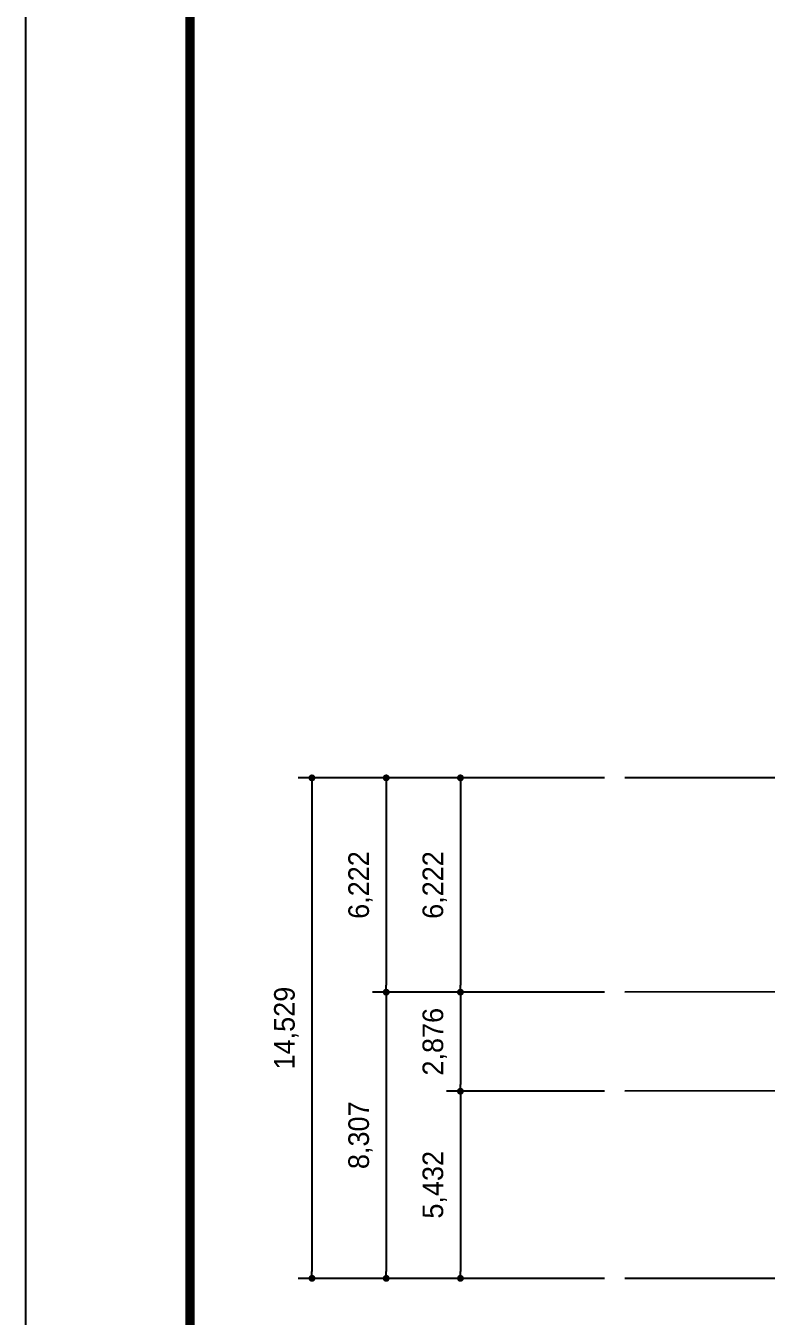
# Model space of a CAD drawing. Header units: millimetres. Extents: x 580267 to 706267, y -57600 to 28800.
# Drawn here: x 580267 to 601778, y -27494 to 9969 of the extents above; entities that cross this region are included whole.
import ezdxf

# ---------------------------------------------------------------- set-up
doc = ezdxf.new("R2010")
doc.units = ezdxf.units.MM
doc.header["$LTSCALE"] = 5
doc.layers.add('중심선', color=1, linetype='Continuous')
doc.layers.add('치수', color=7, linetype='Continuous')
doc.layers.add('타이틀 블록', color=4, linetype='Continuous', lineweight=9)
doc.styles.get("Standard").update_dxf_attribs({"font": 'Gulim.ttf'})
doc.dimstyles.new('ISO-25', dxfattribs={"dimscale": 400, "dimtxt": 1.5, "dimasz": 0.5, "dimexe": 1, "dimexo": 1.5, "dimgap": 1, "dimtad": 1, "dimdec": 0, "dimlunit": 6, "dimtxsty": 'Standard', "dimblk": 'DOT', "dimcen": 0, "dimclrd": 256, "dimclre": 256, "dimclrt": 7, "dimadec": 0, "dimazin": 0, "dimtfac": 1, "dimtdec": 0, "dimtix": 1, "dimtmove": 0, "dimatfit": 3, "dimfxl": 1.25, "dimlwd": -1, "dimlwe": -1, "dimarcsym": 0})

# ---------------------------------------------------------------- blocks, each defined once
blk = doc.blocks.new('_Dot')
at = {"color": 0, "linetype": 'ByBlock', "lineweight": -2}
blk.add_line((-0.5, 0), (-1, 0), dxfattribs=at)
at = {"color": 0, "linetype": 'ByBlock', "const_width": 0.5}
blk.add_lwpolyline([(-0.25, 0, 1), (0.25, 0, 1)], format="xyb", close=True, dxfattribs=at)
blk = doc.blocks.new('*D13')
at = {"layer": 'Defpoints', "color": 0}
for p in [(597675, -11865), (592894, -18087), (597675, -18087)]:
    blk.add_point(p, dxfattribs=at)
at = {"layer": '치수'}
for p, q in [((597075, -11865), (592494, -11865)), ((592894, -12065), (592894, -17887)), ((597075, -18087), (592494, -18087))]:
    blk.add_line(p, q, dxfattribs=at)
at = {"layer": '치수', "xscale": 200, "yscale": 200, "zscale": 200}
for p, rotation in [((592894, -11865), 90), ((592894, -18087), 270)]:
    blk.add_blockref('_Dot', p, dxfattribs=dict(at, rotation=rotation))
at = {"layer": '치수', "color": 7, "insert": (592149, -14976), "char_height": 600, "attachment_point": 5, "rotation": 90}
blk.add_mtext('6,222', dxfattribs=at)
blk = doc.blocks.new('*D11')
at = {"layer": 'Defpoints', "color": 0}
for p in [(597675, -11865), (590738, -18087), (597675, -18087)]:
    blk.add_point(p, dxfattribs=at)
at = {"layer": '치수'}
for p, q in [((597075, -11865), (590338, -11865)), ((590738, -12065), (590738, -17887)), ((597075, -18087), (590338, -18087))]:
    blk.add_line(p, q, dxfattribs=at)
at = {"layer": '치수', "xscale": 200, "yscale": 200, "zscale": 200}
for p, rotation in [((590738, -11865), 90), ((590738, -18087), 270)]:
    blk.add_blockref('_Dot', p, dxfattribs=dict(at, rotation=rotation))
at = {"layer": '치수', "color": 7, "insert": (589993, -14976), "char_height": 600, "attachment_point": 5, "rotation": 90}
blk.add_mtext('6,222', dxfattribs=at)
blk = doc.blocks.new('*D12')
at = {"layer": 'Defpoints', "color": 0}
for p in [(597675, -11866), (588581, -26395), (597675, -26395)]:
    blk.add_point(p, dxfattribs=at)
at = {"layer": '치수'}
for p, q in [((597075, -11866), (588181, -11866)), ((588581, -12066), (588581, -26195)), ((597075, -26395), (588181, -26395))]:
    blk.add_line(p, q, dxfattribs=at)
at = {"layer": '치수', "xscale": 200, "yscale": 200, "zscale": 200}
for p, rotation in [((588581, -11866), 90), ((588581, -26395), 270)]:
    blk.add_blockref('_Dot', p, dxfattribs=dict(at, rotation=rotation))
at = {"layer": '치수', "color": 7, "insert": (587836, -19130), "char_height": 600, "attachment_point": 5, "rotation": 90}
blk.add_mtext('14,529', dxfattribs=at)
blk = doc.blocks.new('*D44')
at = {"layer": 'Defpoints', "color": 0}
for p in [(597675, -18087), (592894, -20963), (597675, -20963)]:
    blk.add_point(p, dxfattribs=at)
at = {"layer": '치수'}
for p, q in [((597075, -18087), (592494, -18087)), ((592894, -18287), (592894, -20763)), ((597075, -20963), (592494, -20963))]:
    blk.add_line(p, q, dxfattribs=at)
at = {"layer": '치수', "xscale": 200, "yscale": 200, "zscale": 200}
for p, rotation in [((592894, -18087), 90), ((592894, -20963), 270)]:
    blk.add_blockref('_Dot', p, dxfattribs=dict(at, rotation=rotation))
at = {"layer": '치수', "color": 7, "insert": (592149, -19525), "char_height": 600, "attachment_point": 5, "rotation": 90}
blk.add_mtext('2,876', dxfattribs=at)
blk = doc.blocks.new('*D45')
at = {"layer": 'Defpoints', "color": 0}
for p in [(597675, -20963), (592894, -26395), (597675, -26395)]:
    blk.add_point(p, dxfattribs=at)
at = {"layer": '치수'}
for p, q in [((597075, -20963), (592494, -20963)), ((592894, -21163), (592894, -26195)), ((597075, -26395), (592494, -26395))]:
    blk.add_line(p, q, dxfattribs=at)
at = {"layer": '치수', "xscale": 200, "yscale": 200, "zscale": 200}
for p, rotation in [((592894, -20963), 90), ((592894, -26395), 270)]:
    blk.add_blockref('_Dot', p, dxfattribs=dict(at, rotation=rotation))
at = {"layer": '치수', "color": 7, "insert": (592149, -23679), "char_height": 600, "attachment_point": 5, "rotation": 90}
blk.add_mtext('5,432', dxfattribs=at)
blk = doc.blocks.new('*D49')
at = {"layer": 'Defpoints', "color": 0}
for p in [(597675, -18087), (590738, -26395), (597675, -26395)]:
    blk.add_point(p, dxfattribs=at)
at = {"layer": '치수'}
for p, q in [((597075, -18087), (590338, -18087)), ((590738, -18287), (590738, -26195)), ((597075, -26395), (590338, -26395))]:
    blk.add_line(p, q, dxfattribs=at)
at = {"layer": '치수', "xscale": 200, "yscale": 200, "zscale": 200}
for p, rotation in [((590738, -18087), 90), ((590738, -26395), 270)]:
    blk.add_blockref('_Dot', p, dxfattribs=dict(at, rotation=rotation))
at = {"layer": '치수', "color": 7, "insert": (589993, -22241), "char_height": 600, "attachment_point": 5, "rotation": 90}
blk.add_mtext('8,307', dxfattribs=at)

msp = doc.modelspace()

# ---------------------------------------------------------------- linework, layer by layer
at = {"layer": 'Defpoints'}
msp.add_lwpolyline([(580267.4, 28800), (706267.4, 28800), (706267.4, -57600), (580267.4, -57600)], close=True, dxfattribs=at)
at = {"layer": '중심선'}
for p, q in [((623579.2, -11860.4), (597674.8, -11865.3)), ((675522.1, -17873.5), (597674.8, -18087.2)), ((621419.6, -20903.7), (597674.8, -20963.1)), ((621409.2, -26394.7), (597674.8, -26394.7))]:
    msp.add_line(p, q, dxfattribs=at)
at = {"layer": '타이틀 블록', "const_width": 270}
msp.add_lwpolyline([(585036.7, 22667.9), (701985.5, 22667.9), (701985.5, -55129.2), (585036.7, -55129.2)], close=True, dxfattribs=at)

# ---------------------------------------------------------------- dimensions: what is measured, and where the dimension line sits
at = {"layer": '치수'}
for base, p1, p2, picture, middle in [((588581.3, -26394.7), (597674.8, -11865.6), (597674.8, -26394.7), '*D12', (587836.1, -19130.2)), ((590738, -18087.2), (597675.2, -11865.3), (597675.1, -18087.2), '*D11', (589993.3, -14976.3)), ((592894.1, -18087.2), (597674.8, -11865.3), (597674.8, -18087.2), '*D13', (592149.4, -14976.3)), ((590738.0246, -26394.6863), (597675.1593, -18087.2388), (597675.0668, -26394.6863), '*D49', (589993.2842, -22240.9626)), ((592894.1, -20963.1), (597674.8, -18087.2), (597674.8, -20963.1), '*D44', (592149.4, -19525.2)), ((592894.1, -26394.7), (597674.8, -20963.1), (597674.8, -26394.7), '*D45', (592149, -23678.9))]:
    dim = msp.add_linear_dim(base=base, p1=p1, p2=p2, angle=270, dimstyle='ISO-25', dxfattribs=at)
    dim.commit()
    dim.dimension.update_dxf_attribs({"geometry": picture, "text_midpoint": middle})

doc.saveas('drawing.dxf')
